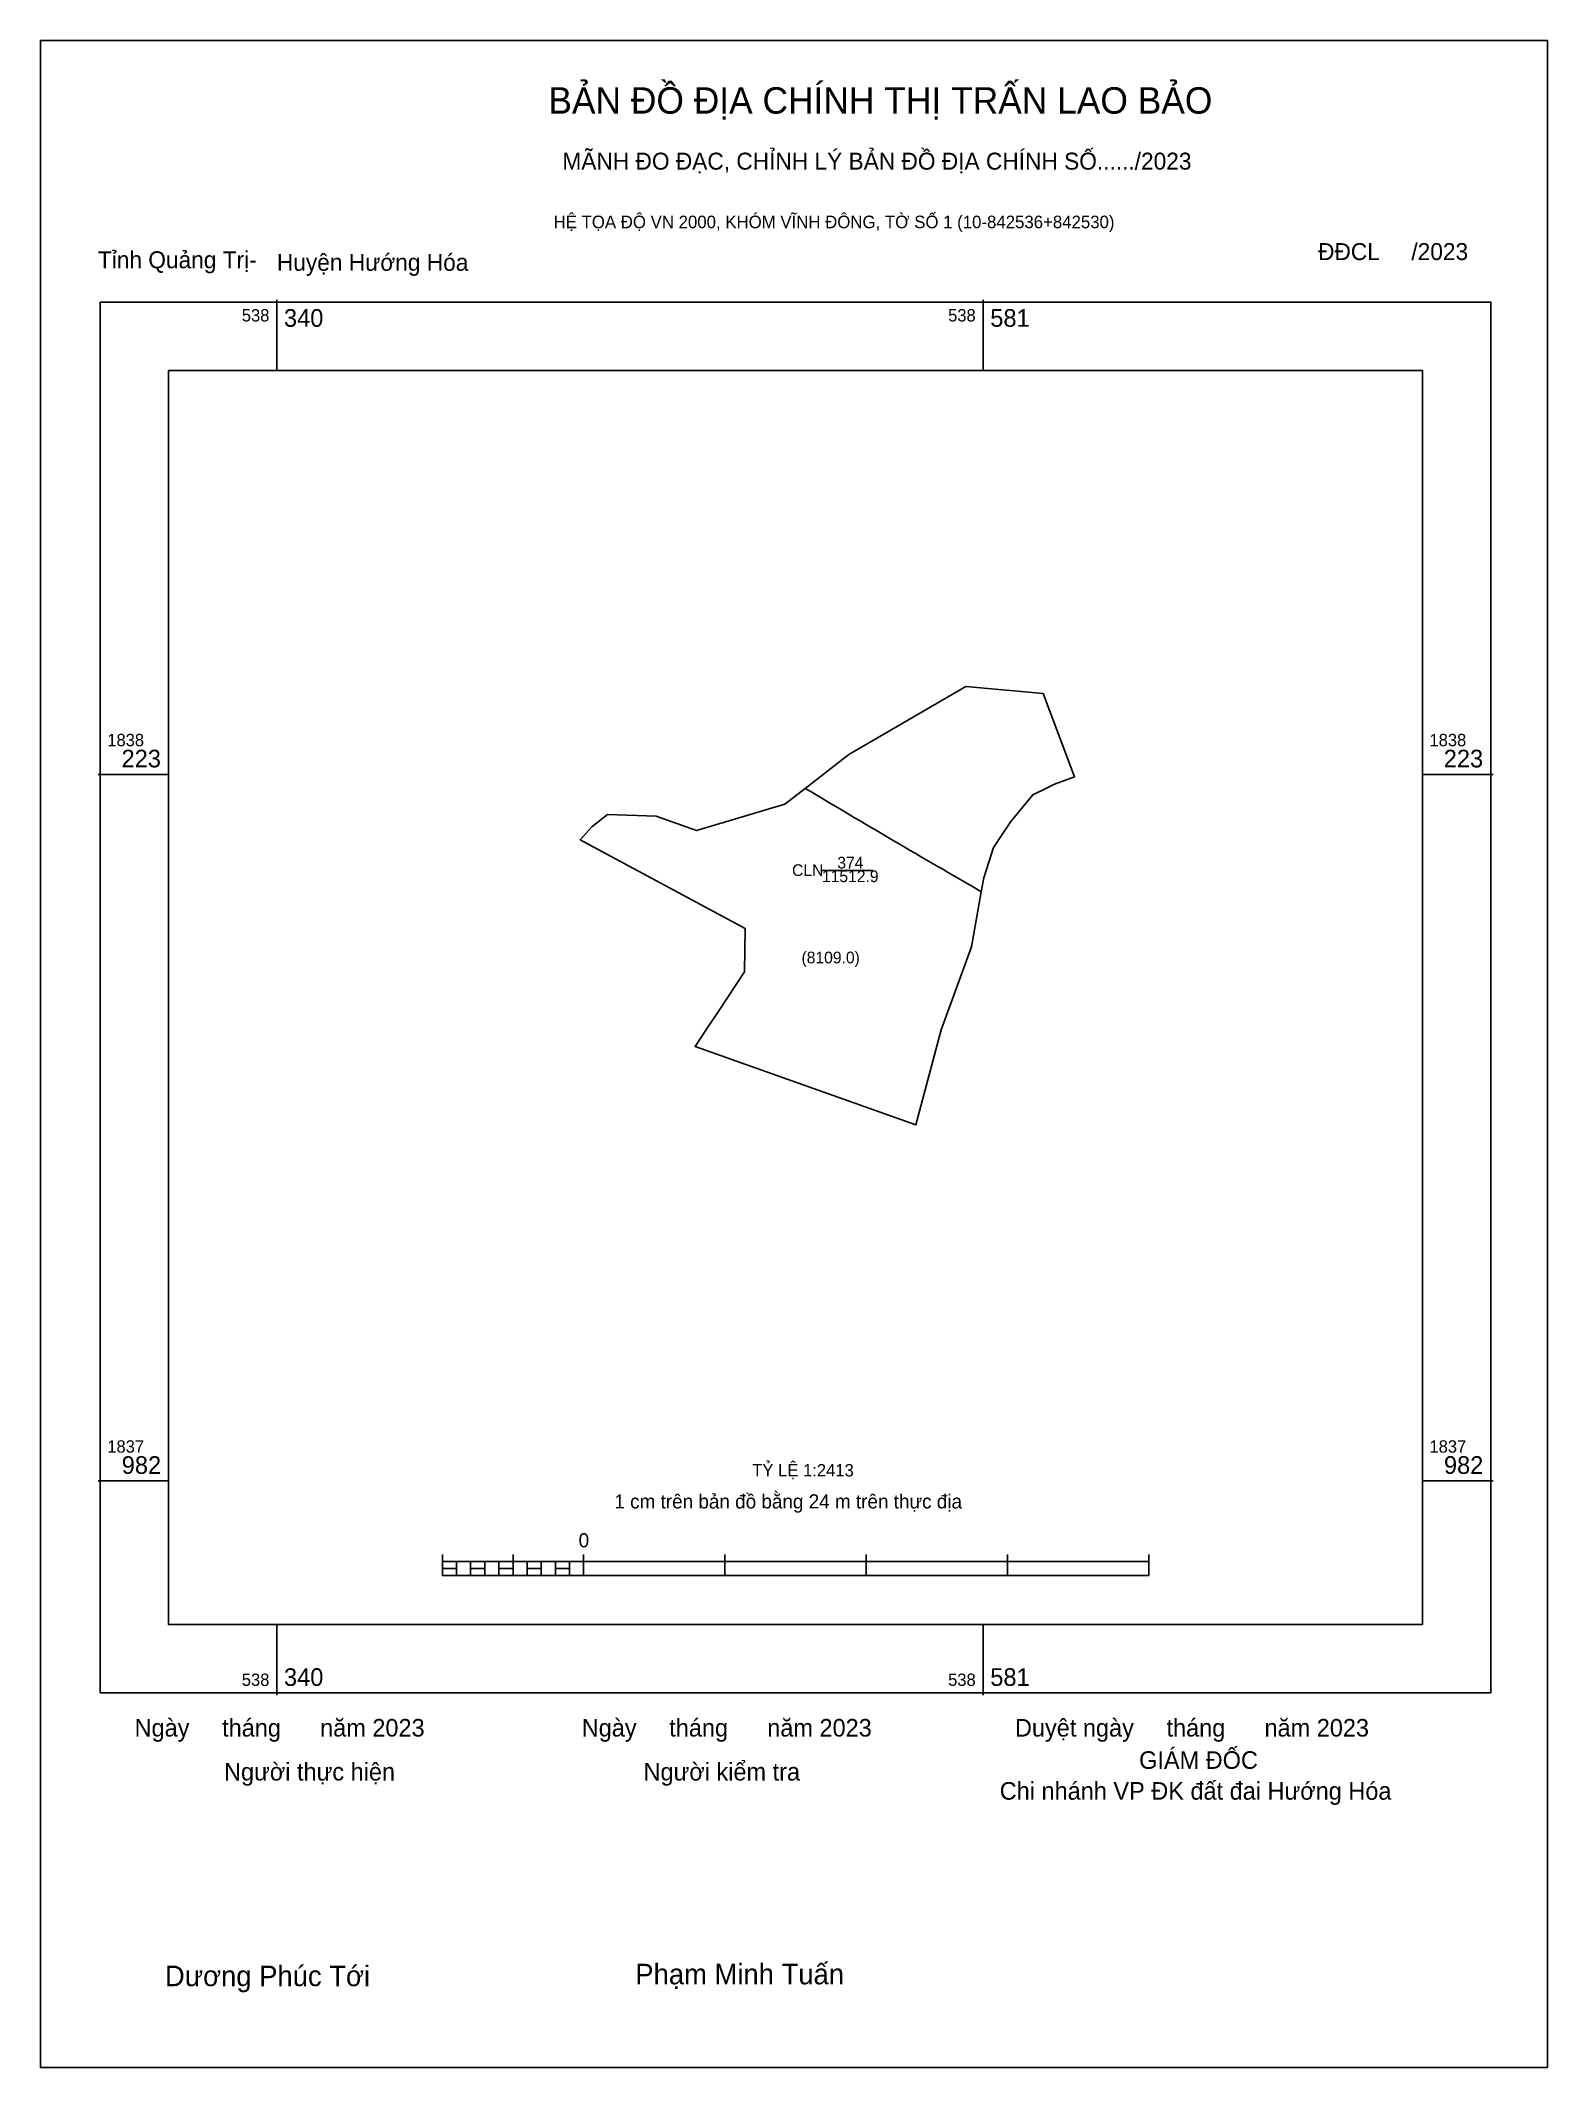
# Model space of a CAD drawing. Extents: x 538260 to 538774, y 1837782 to 1838474.
import ezdxf

# ---------------------------------------------------------------- set-up
doc = ezdxf.new("R2010")
doc.units = 0
for name, color, linetype in [('Level 1', 7, 'Continuous'), ('Level 10', 7, 'Continuous'), ('Level 15', 7, 'Continuous'), ('Level 36', 7, 'Continuous'), ('Level 6', 7, 'Continuous'), ('Level 62', 7, 'Continuous'), ('Level 63', 7, 'Continuous'), ('Level 9', 7, 'Continuous')]:
    doc.layers.add(name, color=color, linetype=linetype)

msp = doc.modelspace()

# ---------------------------------------------------------------- linework, layer by layer
at = {"layer": 'Level 1'}
msp.add_arc((541057.03, 1842472.16), 4952.25, 239.19394, 240.0006, dxfattribs=at)
at = {"layer": 'Level 10'}
msp.add_lwpolyline([(538469.89, 1838209.14), (538483.59, 1838204.21), (538513.88, 1838213.22), (538520.82, 1838218.65), (538535.68, 1838230.27), (538575.68, 1838253.49), (538602.12, 1838251), (538612.79, 1838222.56), (538605.98, 1838220.1), (538603.43, 1838218.85), (538598.52, 1838216.44), (538590.98, 1838207.37), (538585.13, 1838198.44), (538581.79, 1838188.04), (538580.95, 1838183.36), (538577.57, 1838164.53), (538567.29, 1838136.13), (538558.6, 1838103.71), (538483.19, 1838130.46), (538487.09, 1838136.38), (538491.46, 1838143.03), (538500, 1838156.02), (538500.25, 1838170.77), (538443.88, 1838201.09), (538447.93, 1838205.52), (538453.28, 1838209.76)], close=True, dxfattribs=at)
at = {"layer": 'Level 15'}
msp.add_lwpolyline([(538259.54, 1838474.08), (538774.37, 1838474.08), (538774.37, 1837781.75), (538259.54, 1837781.75)], close=True, dxfattribs=at)
at = {"layer": 'Level 62'}
msp.add_lwpolyline([(538303.31, 1838361.38), (538731.65, 1838361.38), (538731.65, 1837933.04), (538303.31, 1837933.04)], close=True, dxfattribs=at)
at = {"layer": 'Level 63'}
for p, q in [((538340.3, 1838385.51), (538340.3, 1838361.38)), ((538581.6, 1838385.51), (538581.6, 1838361.38)), ((538279.18, 1838223.4), (538303.31, 1838223.4)), ((538731.65, 1838223.4), (538755.78, 1838223.4)), ((538526.49, 1838190.54), (538543.92, 1838190.55)), ((538279.18, 1837982.1), (538303.31, 1837982.1)), ((538731.65, 1837982.1), (538755.78, 1837982.1)), ((538396.83, 1837957.01), (538396.83, 1837949.77)), ((538396.83, 1837954.6), (538638.13, 1837954.6)), ((538401.65, 1837954.6), (538401.65, 1837949.77)), ((538406.48, 1837954.6), (538406.48, 1837949.77)), ((538411.31, 1837954.6), (538411.31, 1837949.77)), ((538416.13, 1837954.6), (538416.13, 1837949.77)), ((538420.96, 1837957.01), (538420.96, 1837949.77)), ((538420.96, 1837954.6), (538420.96, 1837949.77)), ((538425.78, 1837954.6), (538425.78, 1837949.77)), ((538430.61, 1837954.6), (538430.61, 1837949.77)), ((538435.44, 1837954.6), (538435.44, 1837949.77)), ((538440.26, 1837954.6), (538440.26, 1837949.77)), ((538445.09, 1837957.01), (538445.09, 1837949.77)), ((538445.09, 1837954.6), (538445.09, 1837949.77)), ((538493.35, 1837957.01), (538493.35, 1837949.77)), ((538541.61, 1837957.01), (538541.61, 1837949.77)), ((538589.87, 1837957.01), (538589.87, 1837949.77)), ((538638.13, 1837957.01), (538638.13, 1837949.77)), ((538396.83, 1837949.77), (538638.13, 1837949.77)), ((538340.3, 1837933.04), (538340.3, 1837908.91)), ((538581.6, 1837933.04), (538581.6, 1837908.91))]:
    msp.add_line(p, q, dxfattribs=at)
for points in [[(538279.93, 1838384.75), (538755.02, 1838384.75), (538755.02, 1837909.66), (538279.93, 1837909.66)], [(538396.83, 1837952.18), (538401.65, 1837952.18), (538401.65, 1837949.77), (538396.83, 1837949.77)], [(538396.83, 1837952.18), (538401.65, 1837952.18), (538401.65, 1837949.77), (538396.83, 1837949.77)], [(538406.48, 1837952.18), (538411.31, 1837952.18), (538411.31, 1837949.77), (538406.48, 1837949.77)], [(538416.13, 1837952.18), (538420.96, 1837952.18), (538420.96, 1837949.77), (538416.13, 1837949.77)], [(538425.78, 1837952.18), (538430.61, 1837952.18), (538430.61, 1837949.77), (538425.78, 1837949.77)], [(538435.44, 1837952.18), (538440.26, 1837952.18), (538440.26, 1837949.77), (538435.44, 1837949.77)]]:
    msp.add_lwpolyline(points, close=True, dxfattribs=at)

# ---------------------------------------------------------------- texts
at = {"layer": 'Level 1'}
for s, p in [('374', (538531.75, 1838191.27)), ('CLN', (538516.29, 1838188.71)), ('11512.9', (538526.51, 1838186.63))]:
    msp.add_text(s, height=4, dxfattribs=at).set_placement(p)
at = {"layer": 'Level 36'}
msp.add_text('(8109.0)', height=4, dxfattribs=at).set_placement((538519.52, 1838158.88))
at = {"layer": 'Level 6'}
msp.add_text('TỶ LỆ 1:2413', height=4.2419, dxfattribs=at).set_placement((538502.69, 1837983.62))
at = {"layer": 'Level 63'}
for s, height, p in [('BẢN ĐỒ ĐỊA CHÍNH THỊ TRẤN LAO BẢO', 9.0335, (538433.03, 1838449.1)), ('MÃNH ĐO ĐẠC, CHỈNH LÝ BẢN ĐỒ ĐỊA CHÍNH SỐ....../2023', 5.7965, (538437.83, 1838429.99)), ('HỆ TỌA ĐỘ VN 2000, KHÓM VĨNH ĐÔNG, TỜ SỐ 1 (10-842536+842530)', 4.2909, (538434.82, 1838409.98)), ('538', 4.223, (538328.31, 1838378.12)), ('340', 6.033, (538342.71, 1838376.31)), ('538', 4.223, (538569.61, 1838378.12)), ('581', 6.033, (538584.01, 1838376.31)), ('1838', 4.223, (538282.35, 1838233.05)), ('1838', 4.223, (538734.06, 1838233.05)), ('223', 6.033, (538287.22, 1838225.81)), ('223', 6.033, (538738.94, 1838225.81)), ('1837', 4.223, (538282.35, 1837991.75)), ('1837', 4.223, (538734.06, 1837991.75)), ('982', 6.033, (538287.29, 1837984.51)), ('982', 6.033, (538739, 1837984.51)), ('1 cm trên bản đồ bằng 24 m trên thực địa', 4.826, (538455.6, 1837972.69)), ('0', 4.83, (538443.38, 1837959.42)), ('538', 4.223, (538328.31, 1837912.08)), ('340', 6.033, (538342.71, 1837912.08)), ('538', 4.223, (538569.61, 1837912.08)), ('581', 6.033, (538584.01, 1837912.08)), ('Ngày     tháng      năm 2023', 6.0043, (538291.68, 1837894.78)), ('Ngày     tháng      năm 2023', 6.0043, (538444.44, 1837894.78)), ('Duyệt ngày     tháng      năm 2023', 6.0043, (538592.45, 1837894.78)), ('GIÁM ĐỐC', 6.004, (538634.86, 1837883.75)), ('Người thực hiện', 6.0043, (538322.24, 1837879.77)), ('Người kiểm tra', 6.0043, (538465.55, 1837879.77)), ('Chi nhánh VP ĐK đất đai Hướng Hóa', 6.0043, (538587.24, 1837873.22)), ('Dương Phúc Tới', 7.0034, (538302.04, 1837809.52)), ('Phạm Minh Tuấn', 7.0034, (538462.74, 1837810.15))]:
    msp.add_text(s, height=height, dxfattribs=at).set_placement(p)
at = {"layer": 'Level 9'}
for s, p in [('Tỉnh Quảng Trị-', (538279.13, 1838396.3)), ('Huyện Hướng Hóa', (538340.29, 1838395.43)), ('ĐĐCL     /2023', (538696, 1838399.1))]:
    msp.add_text(s, height=5.7965, dxfattribs=at).set_placement(p)

doc.saveas('drawing.dxf')
